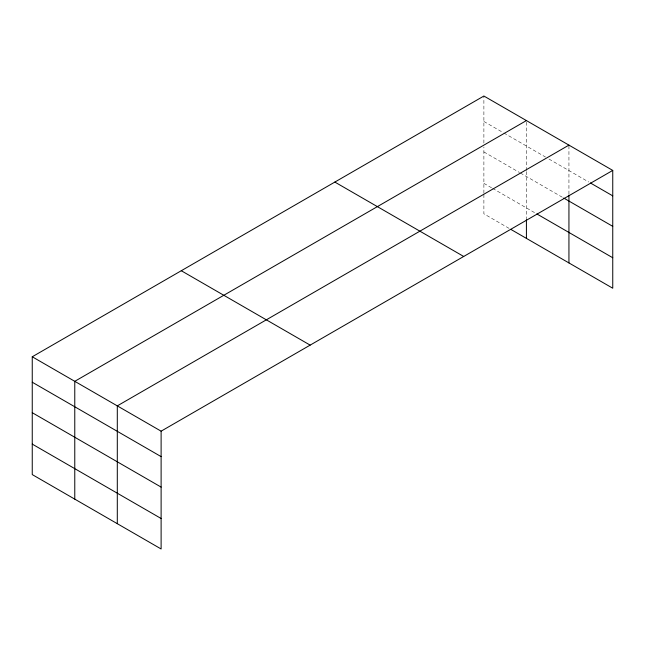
<?xml version="1.0" encoding="UTF-8"?>
<svg xmlns="http://www.w3.org/2000/svg" width="645" height="645" viewBox="0 0 645 645"><rect width="100%" height="100%" fill="white"/><g stroke="black" fill="none" stroke-linecap="round" stroke-linejoin="round"><path stroke-width="0.48" stroke-dasharray="3.23 2.42" d="M483.887 193.178L483.887 147.036M483.887 143.101L483.887 96.024M526.417 171.586L526.417 218.719M526.417 170.602L526.417 120.575M568.938 194.169L568.938 145.125M483.887 121.47L502.979 132.491M503.85 132.991L545.509 157.041M548.976 159.049L588.7 181.979M483.887 151.946L519.467 172.489M520.338 172.989L562.859 197.539M483.887 183.349L491.7 187.856M492.57 188.364L535.092 212.915M509.058 228.354L483.887 213.826L483.887 194.161"/><path stroke-width="0.97" d="M612.75 170.417L483.887 96.024L32.25 356.774L32.25 474.583L161.113 548.976L161.113 431.174L612.75 170.417L612.75 288.226L510.792 229.362M568.938 195.153L568.938 262.926M526.417 120.575L74.772 381.324L74.772 499.133M568.938 145.125L117.301 405.874L117.301 523.684M590.417 182.97L612.75 195.87M563.73 198.047L612.75 226.347M536.825 213.914L612.75 257.75M334.852 182.075L463.707 256.468M181.293 270.731L310.148 345.123M32.25 356.774L161.113 431.174M32.25 382.219L161.113 456.62M32.25 412.703L161.113 487.096M32.25 444.099L161.113 518.499M526.417 219.695L526.417 238.376"/></g></svg>
